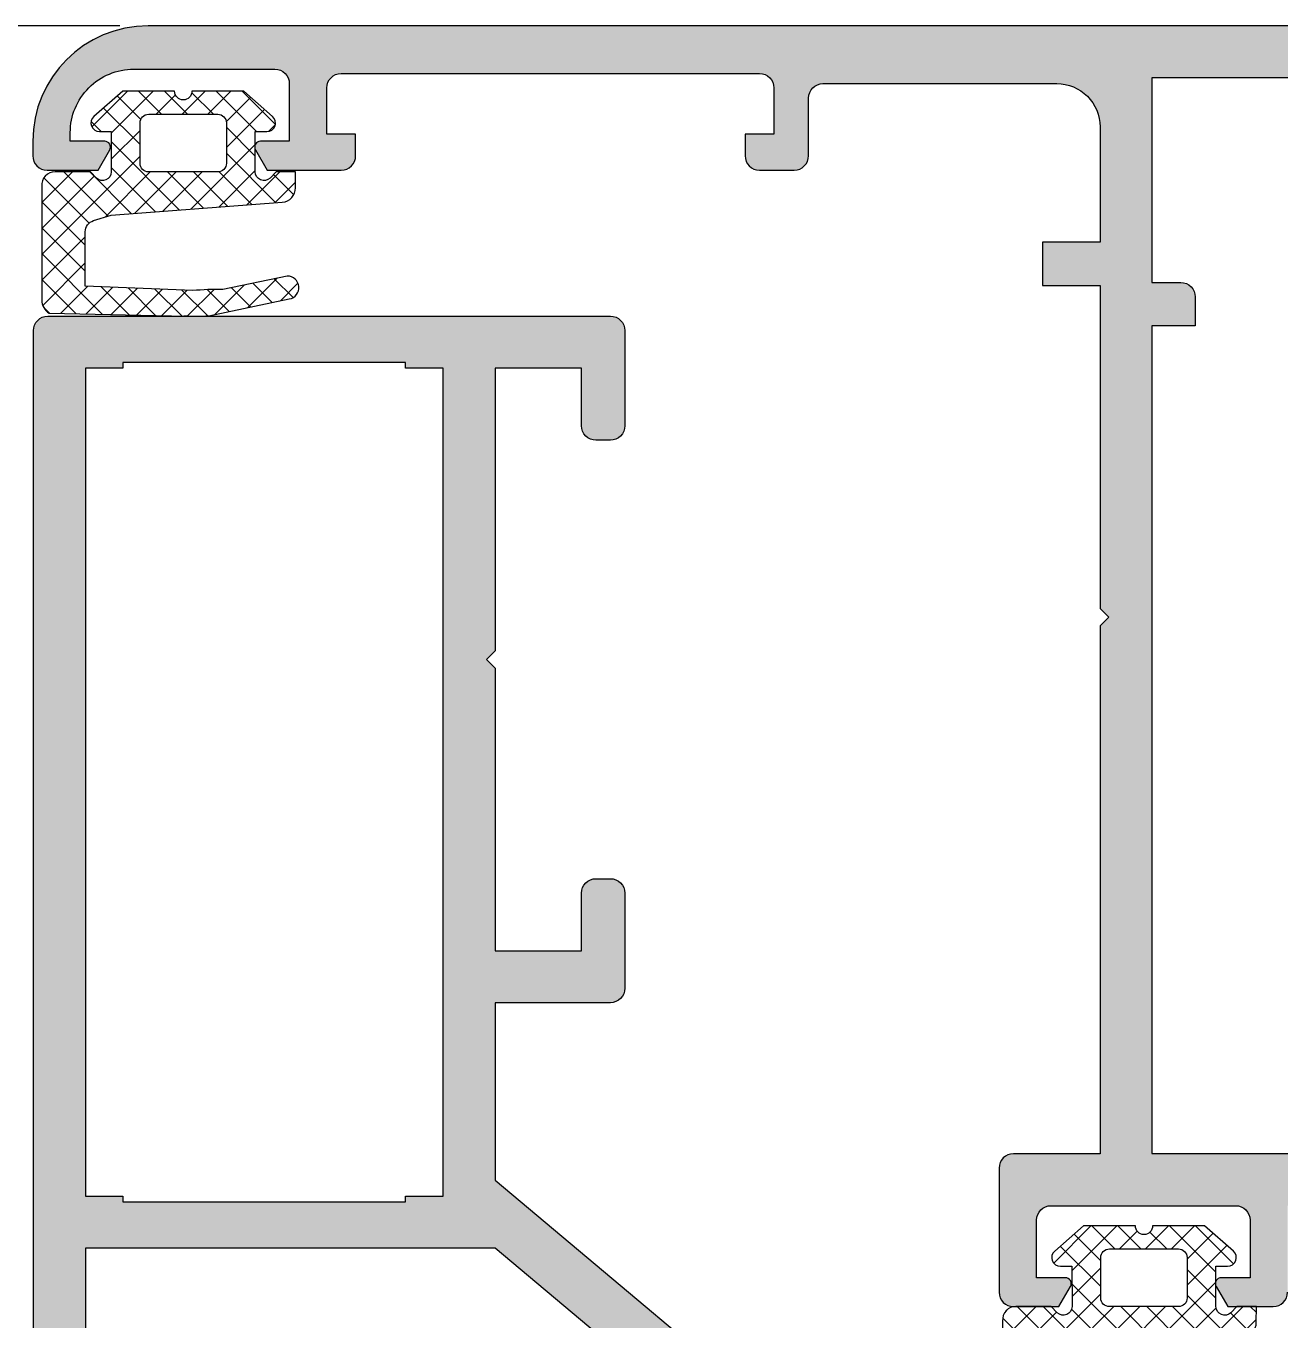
# Model space of a CAD drawing. Header units: inches. Extents: x -772 to 6765, y -813 to 4093.
# Drawn here: x 4932.249 to 4936.597, y -60.158 to -55.672 of the extents above; entities that cross this region are included whole.
import ezdxf

# ---------------------------------------------------------------- set-up
doc = ezdxf.new("R2010")
doc.units = ezdxf.units.IN
doc.header["$MEASUREMENT"] = 0
for name, color, linetype in [('aksoy_block', 7, 'Continuous'), ('aksoy_detaytarama', 252, 'Continuous'), ('aksoy_fitil', 1, 'Continuous'), ('H_FAC_Giydirme', 100, 'Continuous'), ('H_GEN_Greyscale1', 251, 'Continuous')]:
    doc.layers.add(name, color=color, linetype=linetype)

# ---------------------------------------------------------------- blocks, each defined once
blk = doc.blocks.new('RYN_0809444', base_point=(177.158836, 216.194827))
at = {"layer": 'aksoy_detaytarama'}
h = blk.add_hatch(dxfattribs=at)
h.set_pattern_fill('ANSI37', color=256, scale=0.2)
h.set_pattern_definition([(45, (-296510.8913200704, 750982.2337700706), (-0.4490128060534576, 0.4490128060534577), []), (135, (-296510.8913200704, 750982.2337700706), (-0.4490128060534577, -0.4490128060534576), [])])
edge = h.paths.add_edge_path()
edge.add_line((177.2704370000283, 221.197938999976), (177.9454370000167, 221.197938999976))
edge.add_line((177.9454370000167, 221.197938999976), (178.1574370000162, 220.9859390000347))
edge.add_arc((178.3701761779541, 221.1978312638434), 0.300260369165913, 224.8857255113442, 292.4531544701015)
edge.add_arc((178.3701765127168, 221.1978315507871), 0.3002605065020956, 292.4530745208347, 360.0205034795984)
edge.add_line((178.6704369999934, 221.197938999976), (178.6704369999934, 222.5979389999993))
edge.add_line((178.6704369999934, 222.5979389999993), (178.2654370000237, 222.5979389999993))
edge.add_arc((178.2653501637029, 222.8981724722516), 0.3002334848101345, 131.2386985463183, 270.0165716184623, ccw=False)
edge.add_line((178.0674369999906, 223.1239389999537), (179.065437000012, 223.9979390000226))
edge.add_line((179.065437000012, 223.9979390000226), (180.8654370000004, 223.9979390000226))
edge.add_arc((181.1654369999887, 223.9979390000226), 0.2999999999883585, 180, 360)
edge.add_line((181.4654369999771, 223.9979390000226), (183.2654370000237, 223.9979390000226))
edge.add_line((183.2654370000237, 223.9979390000226), (184.2624369999976, 223.1239389999537))
edge.add_arc((184.0654009607251, 222.8978431819886), 0.2999041841546833, -89.99311480415571, 48.92878079389948, ccw=False)
edge.add_line((184.065437000012, 222.5979389999993), (183.6634370000102, 222.5979389999993))
edge.add_line((183.6634370000102, 222.5979389999993), (183.6604369999841, 221.197938999976))
edge.add_arc((183.9603434036936, 221.1979771071189), 0.2999064061305548, 180.007280199479, 315.0074960126541)
edge.add_line((184.172436999972, 220.9859390000347), (184.3844369999715, 221.197938999976))
edge.add_line((184.3844369999715, 221.197938999976), (185.609999999986, 221.197938999976))
edge.add_arc((185.6214964356721, 220.7513684799635), 0.4467184766469469, -5.707928818676805, 91.47468710208261, ccw=False)
edge.add_line((186.0659999999916, 220.7069390000543), (186.0659999999916, 216.758938999963))
edge.add_arc((185.5432962717104, 216.7470261879048), 0.5228394616420854, -58.56156133812448, 1.3055879955193177, ccw=False)
edge.add_line((185.8159999999916, 216.3009389999788), (181.0434150000219, 216.197938999976))
edge.add_line((181.0434150000219, 216.197938999976), (181.1434149999986, 216.197938999976))
edge.add_arc((180.8751614135699, 227.7586556919731), 11.56382853639968, 267.01927844717363, 271.32924637550605, ccw=False)
edge.add_line((180.2738430000027, 216.2104719999479), (177.4888430000283, 216.7964719999582))
edge.add_arc((177.557841554557, 217.1894664440792), 0.3990055558974476, 89.99979244128372, 260.04199587673526, ccw=False)
edge.add_line((177.5578429999878, 217.588471999974), (179.7908429999952, 217.1284720000112))
edge.add_arc((179.7784845740708, 203.4279491009545), 13.70052847295572, 85.57924092720691, 89.94831690293438, ccw=False)
edge.add_line((180.8345250000129, 217.0877170000458), (184.5644370000227, 217.2359390000347))
edge.add_line((184.5644370000227, 217.2359390000347), (184.5644370000227, 219.1269389999798))
edge.add_arc((184.1647066155715, 219.1267291045652), 0.3997304395584502, 0.03008557956389211, 73.46997876662846)
edge.add_line((184.2784370000008, 219.5099390000105), (183.6604369999841, 219.697938999976))
edge.add_line((183.6604369999841, 219.697938999976), (177.7324370000279, 220.1499390000245))
edge.add_arc((177.7725174868554, 220.6484128912744), 0.5000826588496826, 180.1688678268312, 265.40294304704173, ccw=False)
edge.add_line((177.2724370000069, 220.6469389999984), (177.2704370000283, 221.197938999976))
edge = h.paths.add_edge_path(flags=16)
edge.add_arc((179.9704417865617, 221.4979431470516), 0.3000041471137613, 225.0000486780895, 269.9990858432164)
edge.add_line((179.9704369999818, 221.197938999976), (182.3644370000111, 221.197938999976))
edge.add_arc((182.3644315905346, 221.4979444094409), 0.3000054095136004, 270.0010331152753, 359.9989668958413)
edge.add_line((182.6644369999995, 221.4979390000226), (182.6644369999995, 222.8979390000459))
edge.add_arc((182.3644315905928, 222.8979335905694), 0.3000054094553928, 0.001033115275507342, 89.99896689584115)
edge.add_line((182.3644370000111, 223.197938999976), (179.9704369999818, 223.197938999976))
edge.add_arc((179.9704424094, 222.8979335905694), 0.3000054094553917, 90.00103310415886, 179.9989668847245)
edge.add_line((179.6704369999934, 222.8979390000459), (179.6704369999934, 221.4979390000226))
edge.add_arc((179.9704428541883, 221.4979444936731), 0.3000058542452493, 180.0010491894835, 225.0000863546096)
at = {"layer": 'aksoy_fitil'}
for points in [[(177.2704370000283, 221.197938999976), (177.9454370000167, 221.197938999976), (178.1574370000162, 220.9859390000347, 0.303668), (178.4848539999803, 220.9203330000164, 0.303668), (178.6704369999934, 221.197938999976), (178.6704369999934, 222.5979389999993), (178.2654370000237, 222.5979389999993, -0.69229), (178.0674369999906, 223.1239389999537), (179.065437000012, 223.9979390000226), (180.8654370000004, 223.9979390000226, 1), (181.4654369999771, 223.9979390000226), (183.2654370000237, 223.9979390000226), (184.2624369999976, 223.1239389999537, -0.69322), (184.065437000012, 222.5979389999993), (183.6634370000102, 222.5979389999993), (183.6604369999841, 221.197938999976, 0.66818), (184.172436999972, 220.9859390000347), (184.3844369999715, 221.197938999976), (185.609999999986, 221.197938999976, -0.451426), (186.0659999999916, 220.7069390000543), (186.0659999999916, 216.758938999963, -0.267328), (185.8159999999916, 216.3009389999788), (181.0434150000219, 216.197938999976), (181.1434149999986, 216.197938999976, -0.018808), (180.2738430000027, 216.2104719999479), (177.4888430000283, 216.7964719999582, -0.9166700000000001), (177.5578429999878, 217.588471999974), (179.7908429999952, 217.1284720000112, -0.019066), (180.8345250000129, 217.0877170000458), (184.5644370000227, 217.2359390000347), (184.5644370000227, 219.1269389999798, 0.33188), (184.2784370000008, 219.5099390000105), (183.6604369999841, 219.697938999976), (177.7324370000279, 220.1499390000245, -0.390055), (177.2724370000069, 220.6469389999984), (177.2704370000283, 221.197938999976)], [(179.7583069999819, 221.2858080000151, 0.198908), (179.9704369999818, 221.197938999976), (182.3644370000111, 221.197938999976, 0.414203), (182.6644369999995, 221.4979390000226), (182.6644369999995, 222.8979390000459, 0.414203), (182.3644370000111, 223.197938999976), (179.9704369999818, 223.197938999976, 0.414203), (179.6704369999934, 222.8979390000459), (179.6704369999934, 221.4979390000226, 0.198908), (179.7583069999819, 221.2858080000151)]]:
    blk.add_lwpolyline(points, format="xyb", close=True, dxfattribs=at)
blk = doc.blocks.new('0os8921')
at = {"layer": 'aksoy_detaytarama'}
h = blk.add_hatch(color=256, dxfattribs=at)
h.dxf.hatch_style = 1
h.paths.add_polyline_path([(58.75000072852708, 18.4000008442672), (60.75000072852708, 18.4000008442672), (61.75000072852708, 19.4000008442672), (66.20000072853873, 19.4000008442672), (66.19943720777519, 11.40000003657769), (53.30000072851544, 11.40000087674707), (53.30000072851544, 19.4000008442672), (57.75000072852708, 19.4000008442672)], flags=16)
edge = h.paths.add_edge_path()
edge.add_line((55.00000072852708, 27.50000084424391), (55.00000072852708, 31.30000084417406))
edge.add_arc((54.50000072852708, 31.30000084417406), 0.5, 0, 90)
edge.add_line((54.50000072852708, 31.80000084417406), (54.00000072852708, 31.80000084417406))
edge.add_arc((54.00000072852708, 31.30000084417406), 0.5, 90, 180)
edge.add_line((53.50000072852708, 31.30000084417406), (53.50000072852708, 29.50000084424391))
edge.add_line((53.50000072852708, 29.50000084424391), (51.00000072852708, 29.50000084424391))
edge.add_arc((51.00001002695453, 30.00001014267136), 0.5000092985139022, 180.0010655014821, 269.9989344985179, ccw=False)
edge.add_line((50.50000072852708, 30.00000084424391), (50.50000072852708, 47.60000084422063))
edge.add_arc((51.00001002695444, 47.59999154579327), 0.5000092985138169, 90.00106550147228, 179.9989344985277, ccw=False)
edge.add_line((51.00000072852708, 48.10000084422063), (53.50000072852708, 48.10000084422063))
edge.add_line((53.50000072852708, 48.10000084422063), (53.50000072852708, 46.30000084417406))
edge.add_arc((54.00000072852708, 46.30000084417406), 0.5, 180, 270)
edge.add_line((54.00000072852708, 45.80000084417406), (54.50000072852708, 45.80000084417406))
edge.add_arc((54.50000072852708, 46.30000084417406), 0.5, 270, 360)
edge.add_line((55.00000072852708, 46.30000084417406), (55.00000072852708, 83.4095731653506))
edge.add_line((55.00000072852708, 83.4095731653506), (53.20000072853873, 83.4095731653506))
edge.add_line((53.20000072853873, 83.4095731653506), (53.20000072853873, 90.50724167493172))
edge.add_line((53.20000072853873, 90.50724167493172), (54.50000072852708, 90.50724167493172))
edge.add_arc((54.50000072852708, 91.00724167493172), 0.5, 270, 360)
edge.add_line((55.00000072852708, 91.00724167493172), (55.00000072852708, 91.50460084422957))
edge.add_arc((54.5000007285304, 91.50460084423388), 0.4999999999966889, 359.9999999995065, 449.9998854079479)
edge.add_line((54.5000017285347, 92.00460084422957), (4.000000728527084, 92.00470084417611))
edge.add_arc((4.000005917412636, 88.00469565529056), 4.000005188888919, 90.00007432521423, 179.9999256747858)
edge.add_line((7.285270839929581e-07, 88.00470084417611), (7.285270839929581e-07, 87.50470084417611))
edge.add_arc((0.5000007285270884, 87.50470084417611), 0.5000000000000044, 180, 269.9999999999995)
edge.add_line((0.500000728527084, 87.00470084417611), (2.26306062086951, 87.00470084417611))
edge.add_line((2.26306062086951, 87.00470084417611), (2.667205809266306, 87.70470084424596))
edge.add_arc((2.494000728541422, 87.80470084421788), 0.1999999999582415, 330.0000000023841, 450.0000000023732)
edge.add_line((2.494000728533138, 88.00470084417611), (1.300000728515442, 88.00470084417611))
edge.add_line((1.300000728515442, 88.00470084417611), (1.300000728515442, 88.30470084422268))
edge.add_arc((3.499995509436076, 88.30470606325548), 2.199994780926824, 89.99986407609231, 180.0001359223918, ccw=False)
edge.add_line((3.500000728527084, 90.50470084417611), (8.394000728498213, 90.50470084417611))
edge.add_arc((8.393991430070855, 90.00469154574876), 0.5000092985138169, 0.0010655014722829037, 89.99893449852772, ccw=False)
edge.add_line((8.894000728498213, 90.00470084417611), (8.894000728498213, 88.00470084417611))
edge.add_line((8.894000728498213, 88.00470084417611), (7.894000728498213, 88.00470084417611))
edge.add_arc((7.894000728489992, 87.80470084421783), 0.1999999999582798, 89.99999999764485, 209.9999999975963)
edge.add_line((7.720795647765044, 87.70470084424596), (8.124940836220048, 87.00470084417611))
edge.add_line((8.124940836220048, 87.00470084417611), (10.69400072854478, 87.00470084417611))
edge.add_arc((10.69400072854478, 87.50470084417611), 0.5, 270, 360)
edge.add_line((11.19400072854478, 87.50470084417611), (11.19400072854478, 88.25470084417611))
edge.add_line((11.19400072854478, 88.25470084417611), (10.19400072854478, 88.25470084417611))
edge.add_line((10.19400072854478, 88.25470084417611), (10.19400072854478, 89.85470084426925))
edge.add_arc((10.69401002697214, 89.85469154584189), 0.5000092985138169, 90.00106550147228, 179.9989344985277, ccw=False)
edge.add_line((10.69400072854478, 90.35470084426925), (25.19400072854478, 90.35470084426925))
edge.add_arc((25.19399143011742, 89.85469154584189), 0.5000092985138169, 0.0010655014722829037, 89.99893449852772, ccw=False)
edge.add_line((25.69400072854478, 89.85470084426925), (25.69400072854478, 88.25470084417611))
edge.add_line((25.69400072854478, 88.25470084417611), (24.69400072854478, 88.25470084417611))
edge.add_line((24.69400072854478, 88.25470084417611), (24.69400072854478, 87.50470084417611))
edge.add_arc((25.19401002697214, 87.50471014260347), 0.5000092985138169, 180.0010655014723, 269.9989344985277)
edge.add_line((25.19400072854478, 87.00470084417611), (26.39400072849821, 87.00470084417611))
edge.add_arc((26.39399143007084, 87.50471014260349), 0.5000092985138311, 270.0010655014739, 359.998934498526)
edge.add_line((26.89400072849821, 87.50470084417611), (26.89400072849821, 89.50470084417611))
edge.add_arc((27.39401002692557, 89.50469154574876), 0.5000092985138169, 90.00106550147228, 179.9989344985277, ccw=False)
edge.add_line((27.39400072849821, 90.00470084417611), (35.50000072852708, 90.00460084422957))
edge.add_arc((35.50008865084783, 88.50468876655032), 1.499912080256184, -0.0033585821282144934, 90.00335858212821, ccw=False)
edge.add_line((37.00000072852708, 88.50460084422957), (37.00000072852708, 84.50480084423907))
edge.add_line((37.00000072852708, 84.50480084423907), (35.00000072852708, 84.50480084423907))
edge.add_line((35.00000072852708, 84.50480084423907), (35.00000072852708, 83.00480084423907))
edge.add_line((35.00000072852708, 83.00480084423907), (37.00000072852708, 83.00480084423907))
edge.add_line((37.00000072852708, 83.00480084423907), (37.00000072852708, 71.80500084417872))
edge.add_line((37.00000072852708, 71.80500084417872), (37.30000072851544, 71.50500084424857))
edge.add_line((37.30000072851544, 71.50500084424857), (37.00000072852708, 71.20510084426496))
edge.add_line((37.00000072852708, 71.20510084426496), (37.00000072852708, 52.90500084427185))
edge.add_line((37.00000072852708, 52.90500084427185), (34.00000072852708, 52.90500084427185))
edge.add_arc((34.00001002695444, 52.4049915458445), 0.5000092985138169, 90.00106550147233, 179.9989344985277)
edge.add_line((33.50000072852708, 52.40500084427185), (33.50000072852708, 48.10500084422529))
edge.add_arc((34.00001002695444, 48.10501014265265), 0.5000092985138169, 180.0010655014723, 269.9989344985277)
edge.add_line((34.00000072852708, 47.60500084422529), (35.56906062085181, 47.60500084422529))
edge.add_line((35.56906062085181, 47.60500084422529), (35.97320580924861, 48.30500084417872))
edge.add_arc((35.80000072849012, 48.40500084420884), 0.2000000000164505, 329.9999999927568, 449.9999999927453)
edge.add_line((35.80000072851544, 48.60500084422529), (34.80000072851544, 48.60500084422529))
edge.add_line((34.80000072851544, 48.60500084422529), (34.80000072851544, 50.60500084422529))
edge.add_arc((35.3000100269428, 50.60499154579793), 0.5000092985138169, 90.00106550147228, 179.9989344985277, ccw=False)
edge.add_line((35.30000072851544, 51.10500084422529), (41.70000072853873, 51.10500084422529))
edge.add_arc((41.69999143011137, 50.60499154579793), 0.5000092985138169, 0.0010655014722829037, 89.99893449852772, ccw=False)
edge.add_line((42.20000072853873, 50.60500084422529), (42.20000072853873, 48.60500084422529))
edge.add_line((42.20000072853873, 48.60500084422529), (41.20000072853873, 48.60500084422529))
edge.add_arc((41.20000072853501, 48.405000844192), 0.2000000000332847, 89.9999999989354, 209.9999999988872)
edge.add_line((41.02679564774735, 48.30500084417872), (41.43094083620235, 47.60500084422529))
edge.add_line((41.43094083620235, 47.60500084422529), (43.00000072852708, 47.60500084422529))
edge.add_arc((43.00000072852708, 48.10500084422529), 0.5, 270, 360)
edge.add_line((43.50000072852708, 48.10500084422529), (43.50000072852708, 51.10500084422529))
edge.add_line((43.50000072852708, 51.10500084422529), (47.50000072852708, 51.10500084422529))
edge.add_arc((47.50000519768309, 50.1050053133813), 0.9999955308539761, -0.0002560649218139588, 90.00025606492181, ccw=False)
edge.add_line((48.50000072852708, 50.10500084422529), (48.50000072852708, 15.1150008442346))
edge.add_line((48.50000072852708, 15.1150008442346), (48.99900072853779, 14.82700084417593))
edge.add_arc((49.10014588467919, 14.99937182090248), 0.1998551881451447, 239.5961166688832, 359.8936459345468)
edge.add_line((49.30000072851544, 14.99900084419642), (49.30000072851544, 15.80000084417406))
edge.add_line((49.30000072851544, 15.80000084417406), (49.80000072851544, 15.80000084417406))
edge.add_arc((49.79999589946601, 14.29999601512463), 1.500004829057204, 0.0001844555072239018, 89.99981554449278, ccw=False)
edge.add_line((51.30000072851544, 14.30000084417406), (51.30000072851544, 10.30000084417406))
edge.add_arc((49.80035148954516, 10.29965008314434), 1.49964927999097, -90.01340121791952, 0.013401217919522423, ccw=False)
edge.add_line((49.80000072851544, 8.800000844174065), (49.30000072851544, 8.800000844174065))
edge.add_line((49.30000072851544, 8.800000844174065), (49.30000072851544, 9.60000084422063))
edge.add_arc((49.09977900291885, 9.599411146598975), 0.2002225939901934, 0.1687483569318579, 119.8900203550598)
edge.add_line((49.00000072852708, 9.773000844172202), (48.50000072852708, 9.484000844182447))
edge.add_line((48.50000072852708, 9.484000844182447), (48.50000072852708, 0.5000001603038982))
edge.add_arc((49.00000072852708, 0.5000001603038982), 0.5, 180, 270)
edge.add_line((49.00000072852708, 1.603038981556892e-07), (51.20086054416606, 1.603038981556892e-07))
edge.add_arc((51.20086054419509, 0.3000001602632238), 0.2999999999593256, 269.9999999944552, 359.999999994428)
edge.add_line((51.50086054415442, 0.300000160234049), (51.50086054415442, 1.200000160257332))
edge.add_arc((51.20086054413704, 1.200000160286521), 0.300000000017377, 359.9999999944253, 449.9999999944579)
edge.add_line((51.20086054416606, 1.500000160303898), (50.30100072850473, 1.500000160303898))
edge.add_line((50.30100072850473, 1.500000160303898), (50.30100072850473, 3.600000160280615))
edge.add_line((50.30100072850473, 3.600000160280615), (51.30086054414278, 3.600000160280615))
edge.add_arc((51.30086054417188, 3.800000160263153), 0.1999999999825377, 269.9999999916624, 359.9999999916624)
edge.add_line((51.50086054415442, 3.800000160234049), (51.50086054415442, 5.300088718999177))
edge.add_arc((51.30094909616399, 5.300088718981169), 0.1999114479904307, 5.161144842071043e-09, 89.98520187176096)
edge.add_line((51.30100072850473, 5.500000160303898), (50.30100072850473, 5.500000160303898))
edge.add_line((50.30100072850473, 5.500000160303898), (50.30100072850473, 6.835642239777371))
edge.add_arc((49.80616847355303, 10.29487037600079), 3.494441051009495, 278.1407632984436, 345.1621771090523)
edge.add_line((53.18408581358381, 9.400000160327181), (60.80086054414278, 9.400000160327181))
edge.add_line((60.80086054414278, 9.400000160327181), (60.80086054414278, 7.800000160234049))
edge.add_arc((61.00086054412528, 7.800000160263115), 0.1999999999825022, 180.0000000083267, 270.0000000083479)
edge.add_line((61.00086054415442, 7.600000160280615), (62.00072035979247, 7.600000160280615))
edge.add_line((62.00072035979247, 7.600000160280615), (62.00072035979247, 5.500000160303898))
edge.add_line((62.00072035979247, 5.500000160303898), (61.00086054415442, 5.500000160303898))
edge.add_arc((61.00086054418352, 5.300000160263153), 0.2000000000407454, 90.00000000833764, 180.0000000083377)
edge.add_line((60.80086054414278, 5.300000160234049), (60.80086054414278, 3.800000160234049))
edge.add_arc((61.00086054412539, 3.800000160263224), 0.1999999999826088, 180.000000008358, 270.0000000083173)
edge.add_line((61.00086054415442, 3.600000160280615), (62.00072035979247, 3.600000160280615))
edge.add_line((62.00072035979247, 3.600000160280615), (62.00072035979247, 1.500000160303898))
edge.add_line((62.00072035979247, 1.500000160303898), (61.10086054413114, 1.500000160303898))
edge.add_arc((61.10086054416024, 1.200000160286436), 0.3000000000174623, 90.00000000555845, 180.0000000055584)
edge.add_line((60.80086054414278, 1.200000160257332), (60.80086054414278, 0.300000160234049))
edge.add_arc((61.10086054410203, 0.3000001602631528), 0.2999999999592546, 180.0000000055584, 270.0000000055584)
edge.add_line((61.10086054413114, 1.603038981556892e-07), (63.50086054415442, 1.603038981556892e-07))
edge.add_arc((63.50086054415442, 0.5000001603038982), 0.5, 270, 360)
edge.add_line((64.00086054415442, 0.5000001603038982), (64.00086054415442, 1.500000160303898))
edge.add_line((64.00086054415442, 1.500000160303898), (64.00072046398418, 9.100000160280615))
edge.add_arc((64.30072046400164, 9.100000160309719), 0.3000000000174623, 90.00000000555838, 180.0000000055584, ccw=False)
edge.add_line((64.30072046397254, 9.400000160327181), (67.90000083268387, 9.400000160327181))
edge.add_arc((67.90000083270178, 9.700000160293985), 0.2999999999668042, 269.9999999965802, 363.8207326285766)
edge.add_line((68.19933405914344, 9.719990646233782), (68.20000072853873, 20.9000008442672))
edge.add_arc((67.70000072853873, 20.9000008442672), 0.5, 0, 90)
edge.add_line((67.70000072853873, 21.4000008442672), (51.00006487889914, 21.4000008442672))
edge.add_arc((51.00006487889914, 21.9000008442672), 0.5, 180, 270, ccw=False)
edge.add_line((50.50006487889914, 21.9000008442672), (50.50006487889914, 27.00000084424391))
edge.add_arc((51.00006487889914, 27.00000084424391), 0.5, 90, 180, ccw=False)
edge.add_line((51.00006487889914, 27.50000084424391), (55.00000072852708, 27.50000084424391))
edge = h.paths.add_edge_path(flags=16)
edge.add_line((50.30000072851544, 50.11057316535152), (50.30000072851544, 49.70000084419735))
edge.add_line((50.30000072851544, 49.70000084419735), (53.20000072853873, 49.70000084419735))
edge.add_line((53.20000072853873, 49.70000084419735), (53.20000072853873, 81.60957316542044))
edge.add_line((53.20000072853873, 81.60957316542044), (51.40000072849216, 81.60957316542044))
edge.add_line((51.40000072849216, 81.60957316542044), (51.40000072849216, 90.20927316544112))
edge.add_line((51.40000072849216, 90.20927316544112), (38.80000072851544, 90.2102731653722))
edge.add_line((38.80000072851544, 90.2102731653722), (38.80000072851544, 83.11057316535152))
edge.add_line((38.80000072851544, 83.11057316535152), (39.80000072851544, 83.11057316535152))
edge.add_arc((39.80000072851544, 82.61057316535152), 0.5, 0, 90, ccw=False)
edge.add_line((40.30000072851544, 82.61057316535152), (40.30000072851544, 81.61057316535152))
edge.add_line((40.30000072851544, 81.61057316535152), (38.80000072851544, 81.61057316535152))
edge.add_line((38.80000072851544, 81.61057316535152), (38.80000072851544, 52.91057316539809))
edge.add_line((38.80000072851544, 52.91057316539809), (47.50000072852708, 52.91057316539809))
edge.add_arc((47.50000072849798, 50.11057316538063), 2.800000000017462, -5.956053428235464e-10, 89.99999999940451, ccw=False)
at = {"layer": 'H_FAC_Giydirme'}
blk.add_lwpolyline([(54.5000017285347, 92.00460084422957), (4.000000728527084, 92.00470084417611, 0.4142128024795892), (7.285270839929581e-07, 88.00470084417611), (7.285270839929581e-07, 87.50470084417611, 0.4142135623730898), (0.500000728527084, 87.00470084417611), (2.26306062086951, 87.00470084417611), (2.667205809266306, 87.70470084424596, 0.577350269189558), (2.494000728533138, 88.00470084417611), (1.300000728515442, 88.00470084417611), (1.300000728515442, 88.30470084422268, -0.4142149520387475), (3.500000728527084, 90.50470084417611), (8.394000728498213, 90.50470084417611, -0.4142026688323634), (8.894000728498213, 90.00470084417611), (8.894000728498213, 88.00470084417611), (7.894000728498213, 88.00470084417611, 0.5773502691893471), (7.720795647765044, 87.70470084424596), (8.124940836220048, 87.00470084417611), (10.69400072854478, 87.00470084417611, 0.414213562373095), (11.19400072854478, 87.50470084417611), (11.19400072854478, 88.25470084417611), (10.19400072854478, 88.25470084417611), (10.19400072854478, 89.85470084426925, -0.4142026688323635), (10.69400072854478, 90.35470084426925), (25.19400072854478, 90.35470084426925, -0.4142026688323634), (25.69400072854478, 89.85470084426925), (25.69400072854478, 88.25470084417611), (24.69400072854478, 88.25470084417611), (24.69400072854478, 87.50470084417611, 0.4142026688323634), (25.19400072854478, 87.00470084417611), (26.39400072849821, 87.00470084417611, 0.4142026688323469), (26.89400072849821, 87.50470084417611), (26.89400072849821, 89.50470084417611, -0.4142026688323635), (27.39400072849821, 90.00470084417611), (35.50000072852708, 90.00460084422957, -0.4142479006046852), (37.00000072852708, 88.50460084422957), (37.00000072852708, 84.50480084423907), (35.00000072852708, 84.50480084423907), (35.00000072852708, 83.00480084423907), (37.00000072852708, 83.00480084423907), (37.00000072852708, 71.80500084417872), (37.30000072851544, 71.50500084424857), (37.00000072852708, 71.20510084426496), (37.00000072852708, 52.90500084427185), (34.00000072852708, 52.90500084427185, 0.4142026688323635), (33.50000072852708, 52.40500084427185), (33.50000072852708, 48.10500084422529, 0.4142026688323634), (34.00000072852708, 47.60500084422529), (35.56906062085181, 47.60500084422529), (35.97320580924861, 48.30500084417872, 0.5773502691895575), (35.80000072851544, 48.60500084422529), (34.80000072851544, 48.60500084422529), (34.80000072851544, 50.60500084422529, -0.4142026688323635), (35.30000072851544, 51.10500084422529), (41.70000072853873, 51.10500084422529, -0.4142026688323634), (42.20000072853873, 50.60500084422529), (42.20000072853873, 48.60500084422529), (41.20000072853873, 48.60500084422529, 0.5773502691893461), (41.02679564774735, 48.30500084417872), (41.43094083620235, 47.60500084422529), (43.00000072852708, 47.60500084422529, 0.414213562373095), (43.50000072852708, 48.10500084422529)], format="xyb", dxfattribs=at)
blk.add_lwpolyline([(50.30000072851544, 50.11057316535152), (50.30000072851544, 49.70000084419735), (53.20000072853873, 49.70000084419735), (53.20000072853873, 81.60957316542044), (51.40000072849216, 81.60957316542044), (51.40000072849216, 90.20927316544112), (38.80000072851544, 90.2102731653722), (38.80000072851544, 83.11057316535152), (39.80000072851544, 83.11057316535152, -0.414213562373095), (40.30000072851544, 82.61057316535152), (40.30000072851544, 81.61057316535152), (38.80000072851544, 81.61057316535152), (38.80000072851544, 52.91057316539809), (47.50000072852708, 52.91057316539809, -0.414213562373095)], format="xyb", close=True, dxfattribs=at)
blk = doc.blocks.new('RYN_0341122', base_point=(-1.5, 0))
at = {"layer": 'aksoy_detaytarama', "extrusion": (0, 0, -1)}
h = blk.add_hatch(color=256, dxfattribs=at)
h.dxf.hatch_style = 1
edge = h.paths.add_edge_path()
edge.add_line((-0.5, 10.20000000000073), (-1.199999999999818, 10.20000000000073))
edge.add_ellipse((-1.199990984254218, 9.699990984255127), major_axis=(-0.500009015826883, 0), ratio=1, start_angle=270.0010331097155, end_angle=359.9989668902845)
edge.add_line((-1.699999999999818, 9.700000000000728), (-1.699999999999818, 7.200000000000728))
edge.add_line((-1.699999999999818, 7.200000000000728), (-3.899999999999636, 7.200000000000728))
edge.add_line((-3.899999999999636, 7.200000000000728), (-3.899999999999636, 20.29999999999927))
edge.add_line((-3.899999999999636, 20.29999999999927), (1, 20.29999999999927))
edge.add_ellipse((0.9999909842543995, 20.80000901574487), major_axis=(-0.500009015826883, 0), ratio=1, start_angle=90.0010331097155, end_angle=179.9989668902846)
edge.add_line((1.5, 20.79999999999927), (1.5, 23.06899999999951))
edge.add_line((1.5, 23.06899999999951), (0.8010000000003856, 23.47199999999975))
edge.add_ellipse((0.7000116226469805, 23.29935466036777), major_axis=(-0.2000126637418694, 0), ratio=1, start_angle=239.6746273955176, end_angle=359.8151351984413)
edge.add_line((0.5, 23.29999999999927), (0.5, 22.29999999999927))
edge.add_line((0.5, 22.29999999999927), (-1.5, 22.29999999999927))
edge.add_line((-1.5, 22.29999999999927), (-1.5, 29.70000000000073))
edge.add_line((-1.5, 29.70000000000073), (0.5, 29.70000000000073))
edge.add_line((0.5, 29.70000000000073), (0.5, 28.69800000000032))
edge.add_ellipse((0.699080244211367, 28.69860569159883), major_axis=(-0.1990811656022991, 0), ratio=1, start_angle=0.1743189804747465, end_angle=120.4594006612289)
edge.add_line((0.8000000000001819, 28.52700000000004), (1.5, 28.93100000000049))
edge.add_line((1.5, 28.93100000000049), (1.5, 30.5))
edge.add_ellipse((0.9999909842543995, 30.4999909842544), major_axis=(-0.5000090158268827, 0), ratio=1, start_angle=180.0010331097155, end_angle=269.9989668902845)
edge.add_line((1, 31), (-2.5, 31))
edge.add_ellipse((-2.500278144395334, 42.20016371578535), major_axis=(-11.20016371923906, 0), ratio=1, start_angle=4.748450963244579, end_angle=90.0014228809818, ccw=False)
edge.add_ellipse((-14.70211835105312, 41.15298144254825), major_axis=(-1.047019884400254, 0), ratio=1, start_angle=186.5822111140048, end_angle=228.233127015796)
edge.add_ellipse((-14.70211974577149, 41.15298100890772), major_axis=(-1.04702113685998, 0), ratio=1, start_angle=228.2330858962142, end_angle=269.8840017980053)
edge.add_line((-14.69999999999982, 42.20000000000073), (-52.30000000000018, 42.20000000000073))
edge.add_ellipse((-52.29999098425458, 41.69999098425513), major_axis=(-0.5000090158268794, 0), ratio=1, start_angle=270.0010331097151, end_angle=359.9989668902849)
edge.add_line((-52.80000000000018, 41.70000000000073), (-52.80000000000018, 22.20000000000073))
edge.add_ellipse((-52.29999098425458, 22.20000901574633), major_axis=(-0.5000090158268794, 0), ratio=1, start_angle=0.001033109715537112, end_angle=89.99896689028492)
edge.add_line((-52.30000000000018, 21.70000000000073), (-49, 21.70000000000073))
edge.add_ellipse((-48.99999962646241, 22.19999962646314), major_axis=(-0.4999996264625475, 0), ratio=1, start_angle=89.99995719571343, end_angle=180.000042804287)
edge.add_line((-48.5, 22.20000000000073), (-48.5, 22.70000000000073))
edge.add_ellipse((-48.99999962646241, 22.70000037353832), major_axis=(-0.4999996264625511, 0), ratio=1, start_angle=179.9999571957131, end_angle=270.0000428042866)
edge.add_line((-49, 23.20000000000073), (-51, 23.20000000000073))
edge.add_line((-51, 23.20000000000073), (-51, 26.20000000000073))
edge.add_line((-51, 26.20000000000073), (-41.19999999999982, 26.20000000000073))
edge.add_line((-41.19999999999982, 26.20000000000073), (-40.89999999999964, 26.5))
edge.add_line((-40.89999999999964, 26.5), (-40.60000000000036, 26.20000000000073))
edge.add_line((-40.60000000000036, 26.20000000000073), (-30.80000000000018, 26.20000000000073))
edge.add_line((-30.80000000000018, 26.20000000000073), (-30.80000000000018, 23.20000000000073))
edge.add_line((-30.80000000000018, 23.20000000000073), (-32.80000000000018, 23.20000000000073))
edge.add_ellipse((-32.80000037353777, 22.70000037353832), major_axis=(-0.4999996264625475, 0), ratio=1, start_angle=-90.00004280428657, end_angle=4.280428697680878e-05)
edge.add_line((-33.30000000000018, 22.70000000000073), (-33.30000000000018, 22.20000000000073))
edge.add_ellipse((-32.80000037353777, 22.19999962646314), major_axis=(-0.4999996264625511, 0), ratio=1, start_angle=-4.280428697680878e-05, end_angle=90.00004280428657)
edge.add_line((-32.80000000000018, 21.70000000000073), (-29.5, 21.70000000000073))
edge.add_ellipse((-29.49999962646241, 22.19999962646314), major_axis=(-0.4999996264625475, 0), ratio=1, start_angle=89.99995719571302, end_angle=180.000042804287)
edge.add_line((-29, 22.20000000000073), (-29, 26.20000000000073))
edge.add_line((-29, 26.20000000000073), (-22.85000000000036, 26.20000000000073))
edge.add_line((-22.85000000000036, 26.20000000000073), (-13.4467910000003, 14.99371699999938))
edge.add_ellipse((-13.60000058048106, 14.86515939951626), major_axis=(-0.2000005804818217, 0), ratio=1, start_angle=179.9998855475997, end_angle=219.9998898355755, ccw=False)
edge.add_line((-13.39999999999964, 14.86515900000086), (-13.39999999999964, 0.5))
edge.add_ellipse((-12.90000037353723, 0.4999996264624083), major_axis=(-0.4999996264625475, 0), ratio=1, start_angle=-4.280428697680878e-05, end_angle=90.00004280428698)
edge.add_line((-12.89999999999964, 0), (-10.69999999999982, 0))
edge.add_line((-10.69999999999982, 0), (-10.69999999999982, 1.200000000000728))
edge.add_line((-10.69999999999982, 1.200000000000728), (-11.89999999999964, 1.200000000000728))
edge.add_line((-11.89999999999964, 1.200000000000728), (-11.89999999999964, 4.399999999999636))
edge.add_line((-11.89999999999964, 4.399999999999636), (-1.5, 4.399999999999636))
edge.add_line((-1.5, 4.399999999999636), (-1.5, 1.200000000000728))
edge.add_line((-1.5, 1.200000000000728), (-2.699999999999818, 1.200000000000728))
edge.add_line((-2.699999999999818, 1.200000000000728), (-2.699999999999818, 0))
edge.add_line((-2.699999999999818, 0), (-0.5, 0))
edge.add_ellipse((-0.4999996264624083, 0.4999996264624083), major_axis=(-0.4999996264625478, 0), ratio=1, start_angle=89.99995719571302, end_angle=180.000042804287)
edge.add_line((0, 0.5), (0, 9.700000000000728))
edge.add_ellipse((-0.5000090157456005, 9.699990984255127), major_axis=(-0.5000090158268827, 0), ratio=1, start_angle=180.0010331097155, end_angle=269.9989668902845)
h.paths.add_polyline_path([(-50.99378700000034, 40.39999999999964), (-22.29378699999961, 40.39999999999964), (-22.29378699999961, 39.10000000000036), (-22.09378699999979, 39.10000000000036), (-22.09378699999979, 29.29999999999927), (-22.29378699999961, 29.29999999999927), (-22.29378699999961, 28), (-50.99378700000034, 28), (-50.99378700000034, 29.29999999999927), (-51.19378700000016, 29.29999999999927), (-51.19378700000016, 39.10000000000036), (-50.99378700000034, 39.10000000000036)], flags=16)
edge = h.paths.add_edge_path(flags=16)
edge.add_line((-3.293786999999611, 22.29999999999927), (-5.193787000000157, 22.29999999999927))
edge.add_ellipse((-5.193777984254556, 21.79999098425367), major_axis=(-0.500009015826883, 0), ratio=1, start_angle=270.0010331097155, end_angle=359.9989668902845)
edge.add_line((-5.693787000000157, 21.79999999999927), (-5.693787000000157, 6.799999999999272))
edge.add_line((-5.693787000000157, 6.799999999999272), (-11.59378699999979, 6.799999999999272))
edge.add_line((-11.59378699999979, 6.799999999999272), (-11.59378699999979, 15.22920599999998))
edge.add_ellipse((-12.59378915288645, 15.22920542100654), major_axis=(-1.000002152886829, 0), ratio=1, start_angle=180.0000331738088, end_angle=219.9993706442425)
edge.add_line((-11.82773600000019, 15.87198600000011), (-20.49378700000034, 26.20000000000073))
edge.add_line((-20.49378700000034, 26.20000000000073), (-20.49378700000034, 40.39999999999964))
edge.add_line((-20.49378700000034, 40.39999999999964), (-15.45552099999986, 40.39999999999964))
edge.add_ellipse((-2.494519803029669, 42.30013865663184), major_axis=(-13.09954498989529, 0), ratio=1, start_angle=8.340394098093926, end_angle=86.50193201374347)
edge.add_line((-3.293786999999611, 29.22500000000036), (-3.293786999999611, 22.29999999999927))
at = {"layer": 'H_FAC_Giydirme'}
blk.add_lwpolyline([(14.69999999999982, 42.20000000000073), (52.30000000000018, 42.20000000000073, -0.414203), (52.80000000000018, 41.70000000000073), (52.80000000000018, 22.20000000000073, -0.414203), (52.30000000000018, 21.70000000000073), (49, 21.70000000000073, -0.414214), (48.5, 22.20000000000073), (48.5, 22.70000000000073, -0.414214), (49, 23.20000000000073), (51, 23.20000000000073), (51, 26.20000000000073), (41.19999999999982, 26.20000000000073), (40.89999999999964, 26.5), (40.60000000000036, 26.20000000000073), (30.80000000000018, 26.20000000000073), (30.80000000000018, 23.20000000000073), (32.80000000000018, 23.20000000000073, -0.414214), (33.30000000000018, 22.70000000000073), (33.30000000000018, 22.20000000000073, -0.414214), (32.80000000000018, 21.70000000000073), (29.5, 21.70000000000073, -0.414214), (29, 22.20000000000073), (29, 26.20000000000073), (22.85000000000036, 26.20000000000073), (13.4467910000003, 14.99371699999938, 0.176327)], format="xyb", dxfattribs=at)
blk.add_lwpolyline([(3.293786999999611, 22.29999999999927), (5.193787000000157, 22.29999999999927, -0.414203), (5.693787000000157, 21.79999999999927), (5.693787000000157, 6.799999999999272), (11.59378699999979, 6.799999999999272), (11.59378699999979, 15.22920599999998, -0.176324), (11.82773600000019, 15.87198600000011), (20.49378700000034, 26.20000000000073), (20.49378700000034, 40.39999999999964), (15.45552099999986, 40.39999999999964, -0.354912), (3.293786999999611, 29.22500000000036), (3.293786999999611, 22.29999999999927)], format="xyb", close=True, dxfattribs=at)
blk.add_lwpolyline([(50.99378700000034, 40.39999999999964), (22.29378699999961, 40.39999999999964), (22.29378699999961, 39.10000000000036), (22.09378699999979, 39.10000000000036), (22.09378699999979, 29.29999999999927), (22.29378699999961, 29.29999999999927), (22.29378699999961, 28), (50.99378700000034, 28), (50.99378700000034, 29.29999999999927), (51.19378700000016, 29.29999999999927), (51.19378700000016, 39.10000000000036), (50.99378700000034, 39.10000000000036), (50.99378700000034, 40.39999999999964)], close=True, dxfattribs=at)
blk = doc.blocks.new('dt-p103')
at = {"layer": 'H_GEN_Greyscale1'}
blk.add_line((80.50325599987991, -81.38275526009966), (191.3000030000694, -81.38275526009966), dxfattribs=at)
at = {"layer": 'aksoy_block', "xscale": -1}
blk.add_blockref('0os8921', (83.5248550765682, -173.3874355606968), dxfattribs=at)
at = {"layer": 'aksoy_block'}
for p in [(74.30065499991179, -91.44902377645485), (40.99439899995923, -130.7855467165355)]:
    blk.add_blockref('RYN_0809444', p, dxfattribs=at)
at = {"layer": 'aksoy_block', "extrusion": (0, 0, -1), "rotation": 90}
blk.add_blockref('RYN_0341122', (-41.30000300006941, -145.7462117763935), dxfattribs=at)

msp = doc.modelspace()

# ---------------------------------------------------------------- block references
at = {"layer": 'aksoy_block', "lineweight": 5, "xscale": -0.1, "yscale": 0.1, "zscale": 0.1}
msp.add_blockref('dt-p103', (4940.625041457381, -47.53336973507339), dxfattribs=at)

doc.saveas('drawing.dxf')
